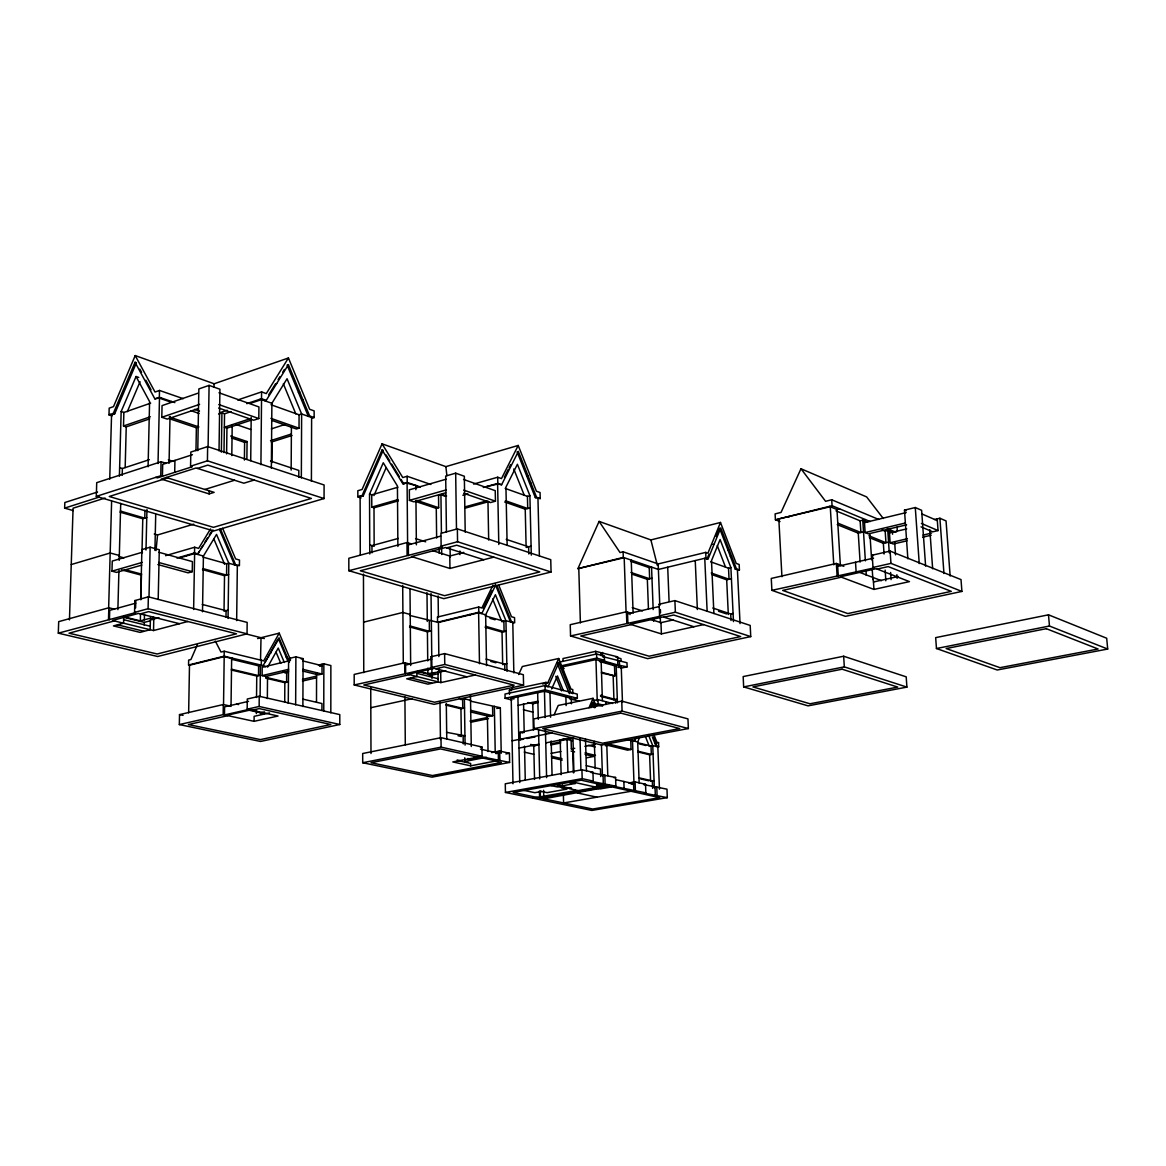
<?xml version="1.0" encoding="UTF-8"?>
<svg xmlns="http://www.w3.org/2000/svg" width="1166" height="1166" viewBox="0 0 1166 1166"><rect width="100%" height="100%" fill="white"/><g stroke="black" fill="none" stroke-linecap="round" stroke-linejoin="round"><path stroke-width="1.5" d="M330.823 712.805L330.867 665.538L323.856 663.804L318.405 665.086M270.993 404.748L299.079 414.79L301.63 413.959L312.867 417.982L314.135 417.559L314.15 410.898L309.646 409.266L288.439 357.977L214.136 383.789L135.212 355.572L113.51 406.628L109.181 408.144L108.992 414.877L112.053 415.883M316.496 701.888L316.569 672.782M321.947 710.123L321.962 703.535L302.825 699.119M302.781 671.062L318.376 674.866L322.02 674.021L322.035 664.226M323.769 711.26L323.856 663.804M166.242 463.368L161.068 461.736L96.72 482.666L96.312 496.381L213.801 530.953L324.061 498.552L324.09 484.969L207.65 446.593L190.83 452.058L190.568 466.211L192.23 466.75L157.395 477.885L155.734 477.36M301.338 477.929L301.63 413.959L287.055 378.746L271.882 403.305L271.357 468.164M302.883 706.509L303.087 658.63L295.887 656.837L288.614 658.586L288.264 703.317M311.409 481.208L311.614 417.53M284.723 702.209L284.839 682.678L288.396 681.848M291.165 470.073L291.413 426.377M295.654 704.862L295.887 656.837M298.788 477.215L298.817 470.423L270.512 461.007M271.634 420.314L296.47 429.015L299.021 428.199L299.079 414.79M261.33 660.277L261.286 665.174L258.619 665.815L258.531 675.61L231.422 669.197M260.922 464.666L261.534 399.603L251.346 403.028L250.034 402.561M314.135 417.559L309.631 415.956L288.41 364.652L266.227 400.39L261.519 398.714L261.578 391.893L237.675 399.996M259.231 696.262L247.279 699.017L247.163 709.19L259.144 706.479L259.231 696.262L339.787 714.612L339.787 724.494L260.514 741.459L179.331 724.567L179.52 714.612L223.304 704.541L230.154 706.042M260.105 696.729L260.397 665.392L266.037 666.748M288.672 671.048L265.731 676.469L262.117 675.61L262.19 667.287L290.407 660.51M261.432 714.277L264.42 713.607L264.434 711.872L259.96 712.878M267.349 698.551L267.524 676.892M271.926 462.625L272.101 441.069M246.871 459.287L247.075 441.55L230.664 436.026M58.3 633.167L157.672 656.502L247.046 633.838L247.163 622.411L148.359 596.832L134.848 600.577L134.556 612.412L135.489 612.646L58.3 633.167L58.694 621.638L108.832 607.763L114.632 609.22M250.719 460.672L251.186 417.443M254.086 721.331L278.033 716.026L250.544 709.948L226.554 715.37L254.086 721.331L254.13 716.332L269.521 712.907M218.683 408.042L253.692 420.212L258.808 418.536L258.925 406.934L218.989 392.782M256.374 713.621L256.418 710.036M256.535 697.516L256.753 676.032L260.31 675.187M231.028 706.436L231.64 658.44L232.53 658.222M236.654 620.589L237.339 565.641L238.36 565.35M244.408 460.06L244.612 442.351L247.075 441.55M219.019 450.907L219.922 389.225L209.093 385.378L198.847 388.934L197.768 450.659M221.365 452.16L221.934 412.895L218.625 414.003M223.989 452.597L224.542 413.799L231.072 411.613M228.638 574.547L224.513 575.683L224.032 611.217L228.157 610.124M179.331 724.567L223.158 714.627L223.304 704.541M226.598 453.88L226.962 427.164M223.537 704.818L224.193 656.647L231.64 658.44M197.258 644.944L190.933 659.533L188.644 660.102L188.557 665.014L224.149 656.196L224.222 651.24L263.705 660.86L279.228 633.153L290.553 659.912M223.158 714.627L224.484 714.918L224.586 706.844L248.562 701.349M226 617.353L226.087 610.678L202.272 604.44M237.339 565.641L228.784 563.236L226.729 563.805L226.568 575.115L202.855 568.556M228.055 618.476L228.784 563.236L216.541 534.436L203.409 556.065L202.505 611.771M231.801 455.585L232.194 425.386M190.568 466.211L207.417 460.818L207.65 446.593M208.087 447.409L209.093 385.378M254.173 480.042L243.869 483.205L196.092 467.974L161.258 479.08L209.137 493.903L209.195 490.609M188.644 712.849L189.49 665.232L225.082 656.429M157.876 564.563L188.12 572.841L192.244 571.675L192.419 561.618L158.868 552.276M195.975 450.703L196.369 427.762L198.847 426.931L169.216 416.962M193.629 609.468L194.62 553.588L179.695 557.873M176.911 558.048L194.533 552.976L194.635 547.248L198.643 548.384L210.521 528.941M169.055 463.368L170.032 416.379M174.696 472.347L174.944 460.381M134.556 612.412L148.082 608.725L148.359 596.832M149 597.079L150.137 547.189L159.29 549.754L158.197 599.455M179.52 623.693L138.506 613.403L112.461 620.472L153.533 630.544L153.781 619.015L150.429 618.169L150.166 629.713L140.066 632.38L113.437 625.909L123.552 623.183L123.727 616.42M153.358 620.239L153.431 616.683M154.918 550.425L155.719 514.366M158.022 463.529L159.48 398.189L170.338 401.92L171.577 401.483M108.992 414.877L113.321 413.362L135.052 362.276L154.859 398.859L159.348 397.285L159.494 390.45L183.237 398.67M198.176 408.581L167.248 419.09L161.797 417.268L162.059 405.622L198.103 393.161M96.312 496.381L160.762 475.757L161.068 461.736M260.528 659.927L261.024 637.729M135.606 607.909L135.781 600.811L134.848 600.577M140.707 599.368L141.888 549.623L150.137 547.189M123.727 616.756L140.343 620.88L140.503 613.841M140.838 599.79L141.436 575.173L121.614 569.883M141.96 553.019L142.777 518.753L146.756 517.544M144.963 510.154L144.773 518.156L120.302 511.029M144.234 625.122L144.307 622.382L150.37 620.764M144.365 619.802L144.482 614.511M145.998 550.031L146.945 509.542M148.082 466.764L149.598 401.629L136.058 376.516L121.147 411.554L119.398 476.238M125.17 467.595L126.234 426.873L149.714 418.842M108.671 607.267L111.615 501.234M108.511 619.496L108.832 607.763M109.444 619.729L109.706 610.343L135.722 603.172M141.771 565.102L116.571 572.389L111.98 571.165L112.257 561.079L142.471 552.203M117.883 609.629L118.917 570.509M119.194 560.394L120.71 503.42M122.197 475.364L122.386 468.513L149.335 459.681M126.234 426.873L123.509 425.984L123.873 412.473L150.662 403.145M109.735 479.211L111.557 414.907L114.691 413.813L136.407 362.757L135.052 362.276M69.45 619.889L73.079 508.201L105.042 498.028M73.21 510.577L64.64 508.128L64.83 502.531L97.565 492.008M213.903 387.287L214.136 383.789M156.011 550.585L157.556 534.961L193.716 524.175M639.172 783.1L637.7 741.97L639.566 737.364M707.121 610.984L704.76 558.281L706.975 559.068L708.957 554.229M716.245 536.404L719.568 528.256L735.294 569.197L739.433 569.985L739.157 564.475L736.212 563.411L720.486 522.47L650.89 539.931L599.105 521.406L577.913 568.644L624.189 557.712L626.098 612.485M706.975 559.068L708.17 558.776L720.748 527.965L736.475 568.921L739.433 569.985M635.557 737.787L634.202 741.095L636.417 737.626M720.486 522.47L707.922 553.194L705.707 552.393L658.178 563.936L623.11 551.795L620.035 552.553L599.105 521.406M127.298 411.715L140.066 381.734M589.005 707.733L593.057 698.317L558.237 705.459L554.141 714.743M590.885 706.13L593.188 702.617L595.156 707.558M591.045 707.616L593.188 702.617M540.208 498.582L536.564 497.284L518.345 451.504L517.121 451.869L535.325 497.62L540.208 498.582L540.062 492.533L536.418 491.221L518.214 445.456L445.864 466.633L382.069 443.823L362.087 489.472L357.831 490.726L357.845 496.818L361.139 497.911M357.845 496.818L362.101 495.579L382.098 449.916L383.206 450.295L363.209 495.944L359.026 496.483M369.768 553.996L369.535 494.107L383.264 462.771L397.431 486.003L397.883 546.446M373.936 495.565L386.194 467.595M551.664 688.931L557.465 675.945L563.353 690.578M542.54 683.961L547.772 682.853L558.703 658.499L522.339 666.515L518.622 674.56M547.874 687.124L558.82 662.725L557.129 663.09M883.26 518.476L866.63 496.92L800.984 468.747L781.045 512.413L775.098 513.9L775.419 519.759L780.01 521.566M513.419 685.812L511.204 690.651L509.382 690.17L509.469 694.397M480.931 613.462L481.966 613.214L495.433 585.536M486.557 665.611L485.654 614.846L495.404 594.718L505.942 620.778L506.977 671.339M492.956 585.245L481.879 607.982L478.687 607.034L437.498 617.047L437.556 622.221L478.774 612.281L481.966 613.214M483.307 608.579L492.037 590.666M518.214 445.456L501.482 478.585L497.693 477.229L473.585 484.079M504.31 477.258L508.259 469.417M509.076 467.814L510.679 464.636M496.57 483.744L501.599 484.75L518.345 451.504M267.612 667.127L278.237 648.077L284.358 662.521M265.28 661.69L266.897 658.819M269.288 654.534L267.699 657.376L268.588 657.172M270.906 651.634L277.479 639.886M262.875 665.99L279.184 638.196L289.401 662.288M199.342 551.401L197.506 554.404L213.174 530.107M201.164 548.399L203.001 545.396M204.822 542.409L207.563 537.905M209.399 534.903L212.139 530.413M268.763 394.691L275.424 383.949L276.706 383.512M278.135 379.591L279.927 376.691M282.638 372.333L284.431 369.433M288.439 357.977L266.285 393.598L261.578 391.893M159.494 390.45L155.02 392.024L135.212 355.572M160.719 397.752L154.859 398.859M288.41 364.652L287.127 365.089L308.349 416.364L309.631 415.956M123.509 425.984L150.341 416.772M161.797 417.268L199.605 404.354M227.166 410.257L220.636 412.443L224.542 413.799M246.769 403.669L261.519 398.714M264.944 400.827L266.227 400.39M298.438 392.388L299.706 391.965M301.688 400.273L302.971 399.851M250.53 418.609L224.353 427.252L226.947 428.141L251.492 420.051M271.401 428.869L285.189 424.395M192.448 454.711L162.686 464.36L162.424 476.267L160.762 475.757M270.512 440.69L291.238 434.058M64.64 508.128L99.125 497.11M271.299 442.103L292.01 435.486M167.671 477.9L109.254 496.497L213.48 527.338L311.351 498.436L207.81 465.117L197.462 468.411M204.837 489.458L234.57 480.246M209.137 493.903L214.15 492.358L166.286 477.477M71.243 564.548L110.172 552.99L119.326 555.482M430.852 484.473L407.153 476.267L402.766 477.55L382.069 443.823M382.098 449.916L402.824 483.73L407.211 482.462L420.387 486.98M402.824 483.73L408.304 482.841M369.535 494.107L371.735 494.836L397.883 487.242M111.98 571.165L142.237 562.391M165.572 555.672L194.635 547.248M465.205 532.192L464.345 476.253L455.673 473.163L445.689 476.063L446.432 532.046M407.604 543.822L407.094 483.19L417.034 485.828M446.214 479.182L409.339 489.822L409.426 500.374L413.799 501.832L445.674 492.795M371.735 494.836L371.794 507.093L397.97 499.602M371.794 507.093L373.995 507.808L398.422 500.826M409.426 500.374L446.359 489.851M483.278 487.49L497.809 483.394L501.599 484.75M526.813 476.224L528.052 475.874M462.844 495.244L467.901 493.816M222.619 528.271L235.634 558.922L239.496 560.03L239.424 565.656L234.526 564.854L219.456 529.364M416.131 501.613L436.273 508.376L438.678 507.706L438.533 495.492L442.147 494.471L446.593 495.987M529.612 483.263L530.851 482.913M464.724 506.977L486.645 500.899M465.132 508.157L488.743 501.628M463.543 479.445L495.244 490.682L495.448 501.191L490.478 502.561L463.733 493.262M505.17 488.408L527.426 496.352L529.903 495.681L517.398 464.272L505.942 487.096L507.152 545.396M535.325 497.62L536.564 497.284M398.262 538.444L371.954 545.63L371.983 552.859M504.659 501.978L525.239 509.192L530.195 507.851M114.312 620.924L69.013 633.196L157.177 653.995L236.494 633.808L148.665 611.611L140.357 613.87M411.409 543.939L406.992 542.54L348.823 558.281L348.838 570.699L443.823 598.654L551.066 571.996L550.746 559.68L457.364 528.898L440.967 533.343L441.127 546.125L442.453 546.548L348.838 570.699M408.333 544.857L440.617 536.141M140.343 620.88L150.429 618.169M150.764 619.816L158.926 617.63M441.127 546.125L457.553 541.738L551.066 571.996M412.633 556.896L360.323 570.772L444.538 595.68L539.771 571.923L456.708 545.207L446.636 547.874M153.533 630.544L187.813 621.507M432.848 550.702L449.785 556.036L463.791 552.363M526.128 547.437L531.098 546.154M483.788 559.724L445.543 547.524L411.525 556.561L449.959 568.454L493.801 557.129M257.599 638.574L279.228 633.153M224.222 651.24L220.986 652.042L215.316 641.081M878.61 519.409L831.708 499.777L825.586 501.307L800.984 468.747M279.184 638.196L278.31 638.414L287.929 661.151M577.913 568.644L623.3 557.406L658.396 569.445L705.955 557.989L708.17 558.776M775.419 519.759L832.072 505.723L870.215 521.566M363.617 622.163L402.911 612.442L410.228 614.511M777.984 519.118L830.265 506.729L833.777 564.796M829.42 506.379L836.955 509.513L839.607 508.857M712.922 544.537L714.102 544.245M270.089 653.106L270.978 652.887M409.82 615.459L438.445 622.469L478.614 612.791L479.488 663.716M630.587 561.283L649.229 567.667L651.546 567.099L653.179 609.585M727.934 550.046L729.114 549.769M286.224 657.099L287.113 656.881M835.935 510.825L860.129 520.823L865.391 519.555M907.862 558.805L904.481 510.14L915.281 507.531L921.621 510.3L925.615 566.122M864.487 522.616L906.201 512.588M301.265 659.067L303.087 658.63M730.353 556.342L731.534 556.065M409.528 626.885L427.412 631.826L431.449 630.864M632.059 574.182L647.334 579.313L651.969 578.205M837.246 524.613L858.263 533.139L863.51 531.885M262.117 675.61L288.6 669.328M864.37 520.867L865.128 532.556L905.166 523.053M906.609 524.817L868.349 533.868L865.128 532.556M284.912 673.001L288.454 672.155M501.832 621.74L505.942 620.778L513.812 622.542M710.721 561.837L728.517 568.192L730.893 567.623L720.092 539.523L711.493 560.686L713.898 613.549M882.079 529.889L885.183 531.171L890.387 529.947M934.534 519.511L939.883 518.243L946.049 520.925L950.144 575.989M319.615 666.267L322.035 665.699L302.985 660.976M498.8 585.347L511.466 616.712L514.556 617.63L514.672 622.79L510.548 622.119L495.2 584.151M735.294 569.197L736.475 568.921M889.469 532.935L906.711 528.883M485.1 627.25L502.036 632.103L506.146 631.141M712.091 574.678L726.68 579.793L731.417 578.686M869.384 537.643L883.347 543.312L888.565 542.103M937.202 518.885L938.062 530.574L932.698 531.827L921.038 526.857M302.49 679.399L316.569 676.12M889.352 531.215L890.124 542.744L907.396 538.721M922.947 535.107L931.576 533.095M302.475 681.061L316.569 677.796M907.061 540.82L893.258 544.012L890.124 542.744M922.597 537.205L931.211 535.209M409.441 663.964L404.821 662.769L354.187 674.414L354.202 684.952L434.029 704.337L523.578 685.185L523.345 674.72L444.61 653.601L431.026 656.735L431.143 667.535L431.886 667.724L431.026 593.494M630.879 613.17L626.419 611.771L570.232 624.699L570.553 635.951L647.655 658.644L750.744 636.592L750.19 625.428L674.895 600.607L659.14 604.236L659.592 615.794L660.656 616.129L570.553 635.951M843.834 566.326L836.357 563.455L771.265 578.438L771.892 590.346L845.423 616.348L961.906 591.424L961.017 579.604L890.124 551.081L872.197 555.205L872.999 567.448L874.165 567.915L771.892 590.346M627.556 613.812L658.542 606.714M431.784 659.082L405.579 665.086L405.651 673.656L431.886 667.724M837.684 566.326L873.538 558.12M354.202 684.952L405.651 673.656M431.143 667.535L444.756 664.445L523.578 685.185M659.592 615.794L675.376 612.208L750.744 636.592M872.999 567.448L890.955 563.382L961.906 591.424M224.484 714.918L248.475 709.482L247.163 709.19M227.866 715.647L188.426 724.552L260.441 739.608L330.809 724.509L259.216 708.578L251.871 710.24M409.528 674.648L363.807 684.967L434.597 702.238L514.104 685.171L444.1 666.835L435.749 668.73M631.287 624.582L580.77 635.995L649.112 656.21L740.672 636.563L673.7 615.007L664.022 617.193M841.327 577.17L782.678 590.419L847.799 613.578L951.296 591.366L888.201 566.589L877.182 569.081M419.702 671.543L427.864 673.642L445.849 670.902M649.258 618.971L660.962 622.659L673.234 619.904M429.248 675.697L438.037 673.729M873.465 581.994L898.286 576.485M506.816 663.702L502.677 664.62L502.036 632.103M712.834 608.04L730.703 613.972L733.079 613.447M466.939 676.834L434.277 668.337L408.056 674.269L440.835 682.591L475.247 674.997M693.916 626.74L663.133 616.916L630.398 624.32L661.399 633.91L703.535 624.612M873.946 589.428L909.451 581.615L876.176 568.687L840.307 576.791L873.946 589.428L873.174 577.534M602.56 652.479L602.691 656.589L626.987 662.754L627.119 666.835L617.834 664.999L617.572 656.837L595.695 651.342L562.989 658.528L563.061 661.253M558.908 662.215L596.584 653.98L604.367 656.225L604.498 660.335L602.822 660.699L617.834 664.999M602.691 656.589L604.367 656.225M560.729 665.932L596.715 658.105L604.498 660.335M370.817 707.704L411.933 698.769M622.469 702.398L621.245 666.821L595.957 659.577L563.222 666.69L563.367 672.039M615.896 657.201L617.572 656.837M602.399 700.577L601.146 661.064L599.47 661.428L614.497 665.728L616.173 665.363L617.426 702.792M460.818 699.571L464.389 698.798L470.539 700.329M509.382 690.17L545.965 682.372L547.772 682.853M617.922 667.52L621.245 666.821M620.458 668.249L627.119 666.835M572.258 699.367L577.359 698.332L577.228 694.105L545.018 685.55L505.024 694.032L505.111 698.274L511.947 700.008M614.774 673.89L616.435 673.54M505.111 698.274L545.12 689.835L577.359 698.332M601.452 673.015L614.832 675.93L614.497 665.728M446.024 705.124L460.949 708.768L464.534 708.024M512.996 783.771L511.218 698.274L544.464 691.278L571.267 698.317L571.427 703.768M470.466 701.13L500.331 707.747L501.22 753.28M496.789 708.491L500.331 707.747M518.098 705.357L537.861 701.247M527.965 702.544L532.775 703.768L537.774 702.734M571.267 698.317L569.576 698.667L579.196 701.189M492.577 706.64L492.752 715.72L489.195 716.449L470.452 711.887M469.956 721.084L487.199 717.542M602.224 695.125L600.534 695.475L615.619 699.527L615.735 703.127M471.239 722.162L488.467 718.62M592.838 700.679L598.012 699.629L612.529 703.492M600.534 696.277L613.943 699.862L617.295 699.177M594.762 704.497L598.143 703.798L602.837 705.036M595.564 704.585L602.326 705.255M509.615 762.433L480.64 756.559L482.083 756.282L481.922 746.998L440.996 737.67L362.684 753.513L362.713 762.739L431.974 777.154L509.615 762.433L509.44 753.265L499.689 751.05L491.644 752.609M621.74 701.116L533.809 718.912L534.028 728.633L601.496 745.016L688.363 728.546L687.955 718.883L621.74 701.116L622.076 711.1L688.363 728.546M843.659 656.239L743.165 676.572L743.66 686.905L808.053 705.853L906.9 687.109L906.201 676.848L843.659 656.239L844.315 666.865L906.9 687.109M1048.496 614.817L935.671 637.627L936.458 648.515L997.207 669.998L1107.7 649.039L1106.694 638.239L1048.496 614.817L1049.458 626.025L1107.7 649.039M446.52 732.306L464.957 735.79M362.713 762.739L441.112 747.129L482.083 756.282M534.028 728.633L622.076 711.1M743.66 686.905L844.315 666.865M936.458 648.515L1049.458 626.025M523.534 739.157L520.225 739.812L520.065 732.321L536.593 729.042M512.107 740.804L552.32 732.904M480.479 747.289L481.922 746.998M526.843 738.515L535.107 736.883M561.91 739.361L565.321 738.69M519.016 748.062L538.896 744.214M545.746 742.888L572.943 737.612L573.934 772.664M530.53 745.118L533.751 745.876L538.779 744.899M560.234 740.745L573.818 738.122M480.756 757.23L470.772 759.168L467.755 758.498M550.804 743.85L560.686 741.94M486.47 757.288L464.782 761.471L467.814 762.127M550.833 744.914L560.715 743.004M505.913 753.95L509.44 753.265M470.685 765.829L496.104 760.975L478.308 757.011L452.816 761.937L470.685 765.829L470.641 763.424L457.655 760.582M571.107 740.41L571.355 748.951L574.736 748.31M584.88 746.386L595.039 744.447M551.052 753.382L560.933 751.516M605.402 745.803L608.754 745.161M625.544 739.71L635.076 740.935M655.103 743.267L658.542 742.625L658.703 746.823L652.756 745.715L649.302 746.357L645.527 736.839M586.746 757.769L593.844 756.442L585.084 754.373M630.762 740.993L631.054 749.505L627.585 750.161L604.979 744.651M657.041 746.415L656.181 746.575L652.421 737.116L653.295 736.956L657.041 746.415L658.703 746.823M637.889 751.924L649.608 754.781L653.062 754.14M592.882 773L615.59 777.46L615.881 786.161L591.454 781.424L593.217 781.103L592.955 772.3L581.921 769.779L505.272 783.8L505.446 792.443L591.832 810.428L667.302 797.646L666.981 789.163L643.792 784.587L645.541 784.281L645.847 792.851L644.098 793.157L667.302 797.646M591.191 772.621L592.955 772.3M505.446 792.443L582.184 778.64L593.217 781.103M570.218 783.508L575.304 782.59L596.73 787.327M557.231 785.884L560.103 785.374L560.132 786.686L571.588 788.274L557.319 786.482M575.304 782.59L575.319 783.479L556.707 786.802L551.154 785.607M614.016 777.737L615.59 777.46M541.592 791.481L534.844 792.691L521.916 789.95M532.804 798.142L574.809 790.723L578.875 791.597L597.429 788.333L597.269 783.45M593.348 786.569L593.377 787.444L609.148 784.66M569.343 788.668L578.176 790.592L595.039 787.618M608.127 786.19L540.412 798.112L540.252 791.277M628.736 783.013L635.091 781.89L645.541 784.281M598.77 788.639L543.822 798.827M615.881 786.161L614.293 786.438L645.847 792.851M631.127 784.106L633.575 783.683L615.692 779.631M654.068 780.593L650.599 781.205L649.608 754.781M179.52 714.612L183.047 715.356M577.287 792.938L596.948 797.18M561.487 787.939L566.924 789.12L547.058 792.647L539.421 791.044L539.537 796.159M457.13 760.013L460.381 760.728M247.279 709.832L264.42 713.607M569.795 782.255L575.319 783.479M593.377 787.444L600.126 788.93L611.844 786.875L631.374 791.218L563.601 802.951L563.382 794.512M477.579 757.157L440.559 748.922L371.036 762.71L432.455 775.55L501.395 762.447L495.39 761.107M611.494 786.933L581.222 780.2L513.186 792.414L592.751 809.044L659.781 797.675L631.025 791.277M236.523 704.104L238.593 704.57M259.144 706.479L339.787 724.494M498.217 752.595L495.215 751.924L494.355 706.261M480.523 749.14L498.29 753.163L495.958 753.615L495.929 751.778M551.46 756.268L561.997 758.716M458.034 735.746L461.357 736.504L460.949 708.768M551.62 757.711L562.187 760.145M586.279 765.668L600.461 768.948L600.694 776.571M638.895 777.795L652.333 780.899L652.61 788.333M524.292 752.128L533.955 754.344M640.513 778.873L648.908 780.812M530.603 744.418L535.427 745.555M188.557 665.014L189.49 665.232M231.334 670.027L256.753 676.032M265.717 678.146L284.839 682.678M571.078 751.079L574.59 751.895M518.841 739.477L520.225 739.812M571.355 748.951L572.695 749.272L573.351 772.752M265.746 677.315L286.617 682.256L286.676 672.578L283.207 671.747M584.997 752.915L595.491 755.393M520.065 732.321L522.834 732.991M224.149 656.196L263.764 665.771M563.848 738.661L572.462 740.745M231.553 659.286L258.619 665.815M588.232 745.278L595.228 746.969M302.956 669.357L322.02 674.021M446.155 704.337L462.742 708.389L462.61 699.177L459.287 698.361M470.612 710.313L492.752 715.72M604.994 743.136L631.054 749.505M637.948 751.195L651.342 754.46L651.022 746.036L637.642 742.713M117.474 624.816L144.088 631.316M123.64 619.685L150.239 626.244M639.26 743.864L645.949 745.526M122.707 617.033L144.307 622.382M288.614 658.586L290.421 659.038M637.7 741.97L632.497 740.672L633.998 783.406M658.542 742.625L656.881 742.203L653.572 733.851M523.345 709.744L532.964 712.149M148.082 608.725L247.046 633.838M245.166 633.706L264.332 638.56M410.782 677.883L432.032 683.261M438.095 678.743L416.86 673.321L416.903 676.513L406.715 678.801L427.98 684.15L438.139 681.906L438.008 671.354M511.218 698.274L513.987 698.973M434.612 673.423L431.916 672.724L431.872 669.08M417.239 671.325L431.945 675.099L431.974 678.423M599.193 705.313L602.501 706.188M431.026 656.735L431.755 656.924M125.272 569.751L141.786 574.168M486.047 659.096L504.747 664.168L504.863 670.275M490.784 661.399L495.885 662.784M118.976 556.517L123.917 557.873M158.649 562.464L192.244 571.675M560.715 667.622L564.111 668.57M409.922 625.938L429.423 631.345L429.307 620.953M202.49 569.606L224.513 575.683M601.467 672.184L614.832 675.93M185.292 555.643L186.385 555.949M194.533 552.976L198.541 554.112M193.512 553.267L203.409 556.065M203.044 557.129L226.729 563.805M154.247 534.028L157.556 534.961M437.498 617.047L438.387 617.295L438.125 595.943M485.464 626.273L504.091 631.622L503.887 621.259L485.275 615.837M489.982 618.301L495.069 619.773M120.054 512.151L142.777 518.753M469.49 614.511L470.379 614.774M617.586 657.697L620.968 658.673L621.07 661.384M477.739 612.529L485.654 614.846M119.632 467.668L122.386 468.513M369.739 544.945L374.155 546.3L373.995 507.808M168.327 459.841L173.282 461.415M415.562 538.605L425.677 541.826M632.249 607.646L642.466 610.897M207.417 460.818L324.061 498.552M659.14 604.236L660.204 604.586M110.187 414.455L111.557 414.907M718.562 611.275L726.695 613.972M113.321 413.362L114.691 413.813M362.101 495.579L363.209 495.944M506.219 539.362L528.606 546.796L528.781 553.981M121.147 411.554L123.873 412.473M231.48 437.935L244.612 442.351M416.874 500.36L438.678 507.706M630.995 572.477L649.651 578.759L649.229 567.667M170.032 418.915L196.369 427.762M190.86 410.651L199.08 413.464M159.348 397.285L174.856 402.62M194.562 409.383L199.488 411.088M235.678 424.351L250.617 429.467M445.383 496.337L440.937 494.807L441.418 532.789M218.814 404.573L258.808 418.536M463.704 490.099L495.448 501.191M136.058 376.516L138.769 377.463M270.876 418.317L299.021 428.199M505.417 500.695L527.717 508.522L527.426 496.352M711.231 572.987L729.042 579.24L728.517 568.192M486.659 486.543L497.62 484.123L498.8 544.507M260.237 399.136L271.882 403.305M858.511 571.923L881.423 580.697M872.197 555.205L873.378 555.672M788.303 516.567L789.149 516.902M838.267 523.33L860.887 532.512L860.129 520.823M868.889 535.777L885.956 542.7L885.183 531.171M818.853 509.003L819.698 509.353M887.297 528.664L896.013 532.279M867.591 522.193L862.753 520.196L865.376 560.89M921.432 523.461L938.062 530.574M904.481 510.14L906.084 510.825M922.364 514.148L937.333 520.634M386.019 454.915L389.794 461.051M391.674 464.126L399.209 476.428M401.089 479.503L403.917 484.109M139.847 369.126L141.582 372.304M145.881 380.247L151.055 389.779M213.801 538.838L224.674 564.388M276.05 652.144L280.817 663.381M220.476 529.058L235.561 564.563M283.353 383.818L295.843 413.945M496.891 585.551L511.568 621.886M492.62 598.989L501.176 620.123M557.771 664.693L569.387 693.639M555.759 676.309L561.648 690.942M593.057 698.317L596.307 706.465M592.313 702.792L594.296 707.733M558.703 658.499L570.976 689.062L572.739 689.529L572.856 693.755M558.82 662.725L571.092 693.274M513.769 468.98L524.306 495.39M648.34 734.595L652.756 745.715L654.345 788.027M717.265 545.644L725.514 567.099M650.89 539.931L657.376 565.437M445.864 466.633L446.884 475.582M939.883 518.243L943.964 573.512M929.827 529.67L932.654 568.775M915.281 507.531L919.245 563.572M897.033 527.119L897.324 531.434M894.657 542.19L895.517 554.841M896.873 574.707L897.12 578.321M892.602 534.232L892.486 532.512L887.778 530.559L889.279 552.83M890.124 551.081L890.955 563.382M890.605 572.491L891.086 579.648M883.347 543.312L884.061 554.025M885.14 570.087L885.854 580.799M869.967 534.524L871.614 559.811M872.197 568.848L872.897 579.677M865.959 569.955L866.309 575.392M858.263 533.139L860.1 562.099M855.509 562.245L856.135 571.996M836.955 509.513L840.394 565.627M837.538 563.907L838.281 576.033M836.357 563.455L837.086 575.581M831.708 499.777L832.072 505.723M778.844 519.453L781.934 576.718M737.422 569.97L740.046 623.591M730.893 567.623L733.472 621.595M730.703 613.972L731.009 620.501M726.68 579.793L728.313 614.511M705.707 552.393L705.955 557.989M695.242 560.569L697.37 609.512M674.895 600.607L675.376 612.208M667.71 567.215L669.08 601.379M660.393 609.585L660.524 612.85M660.962 622.659L661.399 633.91M658.178 563.936L659.796 605.329M660.291 617.893L660.495 623.271M653.499 617.995L653.616 621.259M657.843 746.983L659.46 789.193M656.764 786.831L657.085 795.372M647.334 579.313L648.442 608.914M655.03 787.137L655.35 795.664M631.229 560.132L633.123 613.17M629.99 612.893L630.048 614.599M635.091 781.89L635.397 790.519M627.497 612.106L627.891 623.548M633.517 782.167L633.823 790.796M626.419 611.771L626.827 623.212M632.293 782.386L632.351 783.902M623.11 551.795L623.3 557.406M623.868 781.482L624.101 788.624M619.379 660.568L619.51 664.649M613.17 676.28L613.943 699.862M605.824 701.713L605.926 704.483M606.743 743.208L607.792 775.667M604.819 774.996L605.096 783.756M600.884 652.843L600.971 655.584M603.055 775.317L603.332 784.062M601.467 744.972L602.443 776.25M596.584 653.98L596.715 658.105M598.012 699.629L598.143 703.798M599.965 783.727L600.067 787.196M595.695 651.342L595.782 654.082M595.957 659.577L597.24 701.014M598.624 783.756L598.726 787.006M596.584 782.634L596.744 788.187M594.339 741.416L595.17 768.481M585.507 739.346L586.44 770.872M578.802 568.935L580.391 622.935M581.921 769.779L582.184 778.64M580.012 738.049L580.916 769.618M578.176 790.592L578.205 791.452M574.794 789.863L574.809 790.723M565.889 696.904L566.122 705.59M567.026 738.37L567.929 771.659M562.347 784.966L562.391 786.278M560.205 739.681L561.138 774.69M549.973 692.721L550.6 717.221M551.197 740.978L552.072 775.259M545.965 682.372L546.067 686.643M545.018 685.55L545.12 689.835M544.464 691.278L545.12 717.629M545.426 729.916L546.606 777.649M537.963 498.567L539.377 556.022M543.618 790.3L543.779 797.121M537.657 692.706L538.298 719.32M538.561 730.164L539.727 778.903M529.903 495.681L531.302 555.147M532.775 703.768L533.372 729.901M533.751 745.876L534.538 779.442M525.239 509.192L526.085 545.615M523.563 703.681L524.204 732.51M524.511 746.153L525.268 780.156M517.908 696.86L519.759 782.546M512.792 622.775L513.842 672.913M497.693 477.229L497.809 483.394M499.689 751.05L499.864 760.247M498.261 751.327L498.436 760.523M487.956 501.074L488.685 540.047M487.373 714.758L488.044 751.545M478.687 607.034L478.774 612.281M470.466 695.067L471.283 746.488M464.389 698.798L465.088 745.089M464.738 757.827L464.797 762.156M463.15 736.154L463.266 743.893M459.9 551.022L459.958 554.637M457.364 528.898L457.553 541.738M455.673 473.163L456.489 529.32M450.091 548.166L450.207 557.188M449.785 556.036L449.959 568.454M446.301 703.55L446.767 739.361M444.61 653.601L444.756 664.445M441.608 547.262L441.695 554.506M439.188 547.933L439.247 553.34M440.704 672.053L440.835 682.591M440.996 737.67L441.112 747.129M439.99 701.699L440.442 739.492M438.445 622.469L438.853 656.604M439.014 669.182L439.057 672.782M436.273 508.376L436.638 538.051M426.989 592.707L427.295 621.434M427.412 631.826L427.733 660.903M427.805 668.176L427.864 673.642M415.825 486.178L415.854 489.735M415.956 500.389L416.379 544.813M409.995 589.107L410.665 665.495M408.319 542.962L408.421 555.599M407.153 476.267L407.211 482.462M406.992 542.54L407.094 555.191M404.821 662.769L404.908 673.467M404.908 696.772L405.302 744.797M402.693 585.419L403.305 663.6M370.744 687.78L370.992 753.498M363.457 574.109L363.763 672.636M360.119 496.847L360.279 554.739M620.851 713.126L542.773 728.619L602.589 743.208L679.734 728.546L620.851 713.126M842.129 669.197L752.915 686.905L809.976 703.783L897.762 687.095L842.129 669.197M1046.31 628.678L946.165 648.544L999.962 667.681L1098.124 649.01L1046.31 628.678"/></g></svg>
